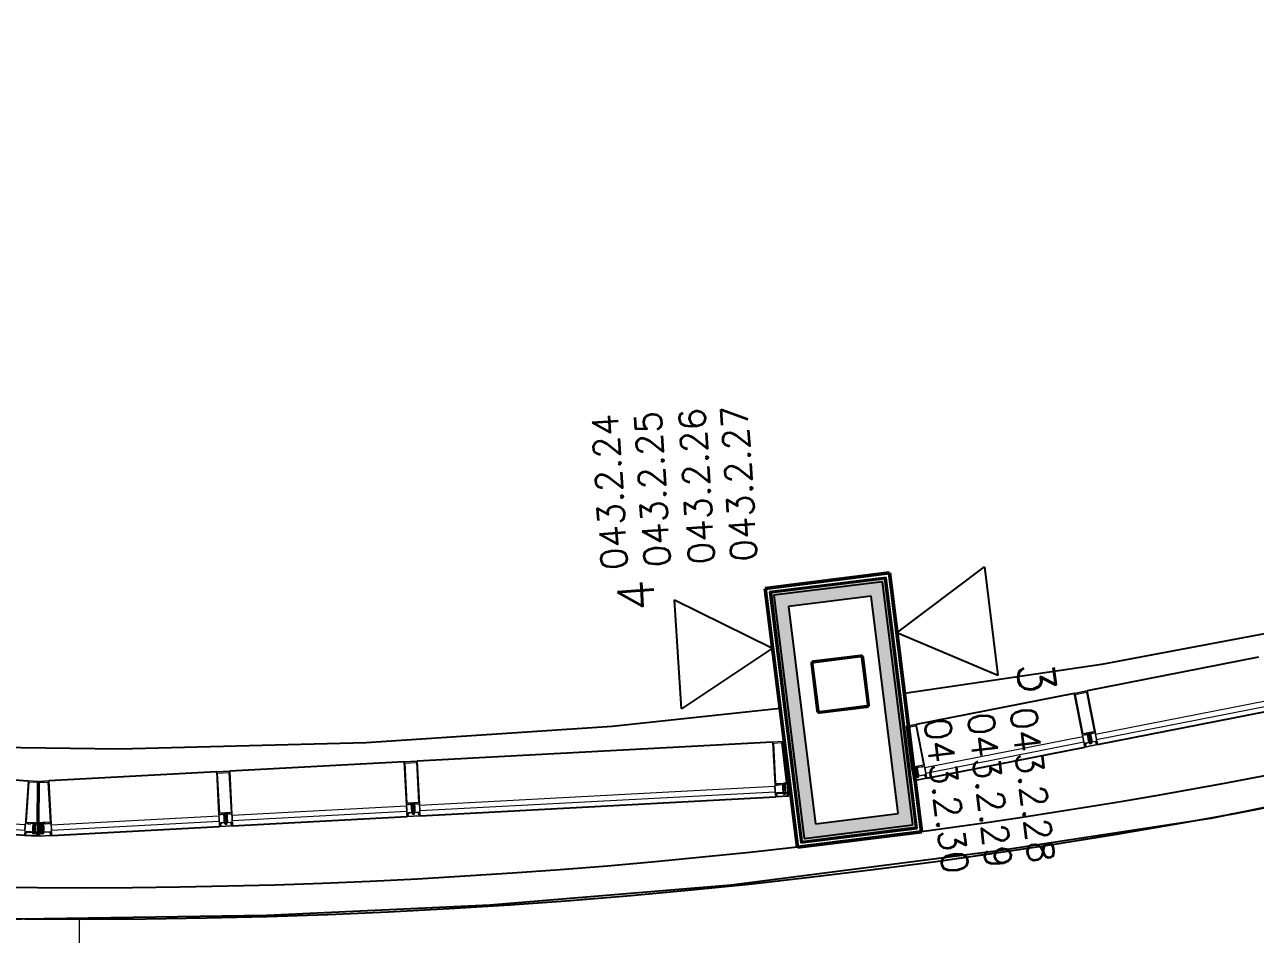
# Model space of a CAD drawing. Header units: inches. Extents: x -460 to 10305, y -938 to 5356.
# Drawn here: x 1165.4 to 1401.4, y -661.1 to -486.6 of the extents above; entities that cross this region are included whole.
import ezdxf
from ezdxf.enums import TextEntityAlignment as Align

# ---------------------------------------------------------------- set-up
doc = ezdxf.new("R2010")
doc.units = ezdxf.units.IN
doc.header["$MEASUREMENT"] = 0
doc.linetypes.add('01-0263-G-DWG-BFP-ARCH$0$Dash 1_16_', pattern=[0.125, 0.0625, -0.0625])
for name, color, linetype, lineweight in [('01-0263-G-DWG-BFP-ARCH$0$SP-COLUMNS', 40, 'Continuous', 13), ('01-0263-G-DWG-BFP-ARCH$0$SP-DETL-GENF', 3, 'Continuous', 9), ('01-0263-G-DWG-BFP-ARCH$0$SP-HIDDEN', 143, 'Continuous', 9), ('01-0263-G-DWG-BFP-ARCH$0$SP-WALL-HALF', 42, 'Continuous', 13)]:
    doc.layers.add(name, color=color, linetype=linetype, lineweight=lineweight)
for name, color, linetype in [('01-0263-G-DWG-BFP-ARCH$0$SP-GROSS', 30, 'Continuous'), ('01-0263-G-DWG-BFP-ARCH$0$SP-WALL', 7, 'Continuous'), ('01-0263-G-DWG-BFP-ARCH$0$SP-WINDOW', 6, 'Continuous'), ('T-Comm-E', 1, 'Continuous')]:
    doc.layers.add(name, color=color, linetype=linetype)
doc.styles.add('3-32', font='SIMPLEX.shx', dxfattribs={"height": 9})

# ---------------------------------------------------------------- blocks, each defined once
blk = doc.blocks.new('01-0263-G-DWG-BFP-ARCH$0$HSS-Hollow Structural Section-Column - HSS10X10X_250-V84-GROUND FLOOR - PROPOSED')
at = {"layer": '01-0263-G-DWG-BFP-ARCH$0$SP-COLUMNS', "lineweight": 9}
h = blk.add_hatch(dxfattribs=at)
h.set_pattern_fill('FP_101', color=256, style=0, pattern_type=2)
h.set_pattern_definition([(37.91, (-443.402, 1400.816), (-8.25784, 10.60385), []), (37.91, (-441.624, 1415.106), (-8.25784, 10.60385), [])])
h.paths.add_polyline_path([(-4.53, -5), (4.53, -5), (4.86, -4.86), (5, -4.53), (5, 4.53), (4.86, 4.86), (4.53, 5), (-4.53, 5), (-4.86, 4.86), (-5, 4.53), (-5, -4.53), (-4.86, -4.86)], flags=0)
h.paths.add_polyline_path([(-4.53, -4.77), (-4.7, -4.7), (-4.77, -4.53), (-4.77, 4.53), (-4.7, 4.7), (-4.53, 4.77), (4.53, 4.77), (4.7, 4.7), (4.77, 4.53), (4.77, -4.53), (4.7, -4.7), (4.53, -4.77), (-4.16, -4.77)], flags=0)
at = {"layer": '01-0263-G-DWG-BFP-ARCH$0$SP-COLUMNS', "lineweight": 30}
for p, q in [((4.53, 5), (-4.53, 5)), ((-4.53, 4.77), (4.53, 4.77)), ((-5, 4.53), (-5, -4.53)), ((-4.77, -4.53), (-4.77, 4.53)), ((4.77, 4.53), (4.77, -4.53)), ((5, -4.53), (5, 4.53)), ((4.53, -4.77), (-4.53, -4.77)), ((-4.53, -5), (4.53, -5))]:
    blk.add_line(p, q, dxfattribs=at)
for centre, radius, start, end in [((-4.53, 4.53), 0.466, 90, 180), ((-4.53, 4.53), 0.233, 90, 180), ((4.53, 4.53), 0.466, 360, 90), ((4.53, 4.53), 0.233, 0, 90), ((-4.53, -4.53), 0.466, 180, 270), ((-4.53, -4.53), 0.233, 180, 270), ((4.53, -4.53), 0.233, 270, 360), ((4.53, -4.53), 0.466, 270, 360)]:
    blk.add_arc(centre, radius, start, end, dxfattribs=at)
blk = doc.blocks.new('01-0263-G-DWG-BFP-ARCH$0$System Panel - FLOAT GLASS - TEMPERED - CLEAR-2833662-GROUND FLOOR - PROPOSED')
at = {"layer": '01-0263-G-DWG-BFP-ARCH$0$SP-WINDOW', "lineweight": 13}
for p, q in [((15.45, 0.5), (-15.45, 0.5)), ((-15.45, 0.5), (-15.45, -0.5)), ((15.45, -0.5), (15.45, 0.5)), ((-15.45, -0.5), (15.45, -0.5))]:
    blk.add_line(p, q, dxfattribs=at)
blk = doc.blocks.new('01-0263-G-DWG-BFP-ARCH$0$System Panel - FLOAT GLASS - TEMPERED - CLEAR-2832226-GROUND FLOOR - PROPOSED')
at = {"layer": '01-0263-G-DWG-BFP-ARCH$0$SP-WINDOW', "lineweight": 13}
for p, q in [((16.75, 0.5), (-16.75, 0.5)), ((-16.75, 0.5), (-16.75, -0.5)), ((16.75, -0.5), (16.75, 0.5)), ((-16.75, -0.5), (16.75, -0.5))]:
    blk.add_line(p, q, dxfattribs=at)
blk = doc.blocks.new('01-0263-G-DWG-BFP-ARCH$0$Rectangular Mullion - 10_5 X 2_5 Mullion-2235006-GROUND FLOOR - PROPOSED')
at = {"layer": '01-0263-G-DWG-BFP-ARCH$0$SP-DETL-GENF', "lineweight": 20}
for p, q in [((-1.25, 1.5), (-1.25, 1.06)), ((1.25, 1.5), (-1.25, 1.5)), ((-1.25, 0.96), (-1.25, 0.77)), ((-1.23, 0.75), (-1.15, 0.75)), ((-1.18, 0.99), (-1.22, 0.99)), ((-1.2, 1.08), (-1.2, 1.44)), ((-1.2, 1.44), (1.2, 1.44)), ((-1.06, 1.27), (-1.16, 1.08)), ((-1.11, 0.9), (-1.03, 0.9)), ((-1.05, 1.12), (-0.99, 1.23)), ((-1.05, 0.99), (-1.05, 1.12)), ((-0.94, 0.99), (-1.05, 0.99)), ((-0.99, 0.75), (0.99, 0.75)), ((-0.88, 0.85), (-0.88, 0.93)), ((-0.32, 0.85), (-0.88, 0.85)), ((-0.3, 0.88), (-0.32, 0.85)), ((-0.1, 0.5), (-0.31, 0.5)), ((-0.31, 0.5), (-0.31, 0.01)), ((-0.31, 0.01), (-0.25, 0.01)), ((0.3, 0.88), (-0.3, 0.88)), ((-0.25, 0.01), (-0.25, -0.07)), ((-0.19, 0.5), (-0.19, 0.17)), ((-0.19, 0.17), (-0.1, 0.06)), ((-0.04, -0.15), (-0.1, 0.07)), ((0.1, 0.07), (0.04, -0.15)), ((0.1, 0.5), (0.31, 0.5)), ((0.19, 0.17), (0.1, 0.06)), ((0.19, 0.5), (0.19, 0.17)), ((0.25, -0.07), (0.25, 0.01)), ((0.25, 0.01), (0.31, 0.01)), ((0.33, 0.85), (0.3, 0.88)), ((0.31, 0.01), (0.31, 0.5)), ((0.88, 0.85), (0.33, 0.85)), ((0.88, 0.93), (0.88, 0.85)), ((1.05, 0.99), (0.94, 0.99)), ((0.99, 1.23), (1.05, 1.12)), ((1.03, 0.9), (1.11, 0.9)), ((1.05, 1.12), (1.05, 0.99)), ((1.16, 1.08), (1.06, 1.27)), ((1.15, 0.75), (1.23, 0.75)), ((1.22, 0.99), (1.18, 0.99)), ((1.2, 1.44), (1.2, 1.08)), ((1.25, 1.06), (1.25, 1.5)), ((1.25, 0.77), (1.25, 0.96)), ((-0.83, -0.75), (-1.25, -0.75)), ((-1.25, -0.75), (-1.25, -9)), ((-1.09, -1.09), (-1.09, -8.72)), ((-0.16, -1.06), (-1.06, -1.06)), ((-0.71, -0.9), (-0.79, -0.9)), ((-0.54, -0.75), (-0.67, -0.75)), ((-0.51, -0.87), (-0.51, -0.78)), ((-0.23, -0.9), (-0.48, -0.9)), ((-0.41, -0.83), (-0.41, -0.9)), ((-0.31, -0.8), (-0.38, -0.8)), ((-0.31, -0.07), (-0.31, -0.8)), ((-0.25, -0.07), (-0.31, -0.07)), ((-0.21, -0.84), (-0.21, -0.18)), ((-0.21, -0.18), (-0.14, -0.18)), ((-0.2, -0.78), (-0.2, -0.87)), ((-0.03, -0.75), (-0.17, -0.75)), ((0.07, -0.94), (-0.07, -0.94)), ((0, -0.78), (-0.03, -0.75)), ((0.03, -0.75), (0, -0.78)), ((0.17, -0.75), (0.03, -0.75)), ((0.14, -0.18), (0.21, -0.18)), ((1.06, -1.06), (0.16, -1.06)), ((0.2, -0.87), (0.2, -0.78)), ((0.21, -0.18), (0.21, -0.84)), ((0.49, -0.9), (0.23, -0.9)), ((0.31, -0.07), (0.25, -0.07)), ((0.31, -0.8), (0.31, -0.07)), ((0.38, -0.8), (0.31, -0.8)), ((0.41, -0.9), (0.41, -0.83)), ((0.52, -0.78), (0.52, -0.87)), ((0.67, -0.75), (0.55, -0.75)), ((0.79, -0.9), (0.71, -0.9)), ((1.25, -0.75), (0.83, -0.75)), ((1.09, -8.72), (1.09, -1.09)), ((1.25, -9), (1.25, -0.75)), ((-1.25, -9), (1.25, -9)), ((-1.06, -8.75), (1.06, -8.75))]:
    blk.add_line(p, q, dxfattribs=at)
at = {"layer": '01-0263-G-DWG-BFP-ARCH$0$SP-DETL-GENF'}
for p, q in [((-0.31, 0.75), (-0.31, 0.5)), ((-0.25, 0.91), (0.25, 0.91)), ((-0.25, 0.88), (-0.25, 0.91)), ((-0.2, 1.05), (-0.2, 0.91)), ((0.19, 1.06), (-0.19, 1.06)), ((-0.15, 1.09), (0.15, 1.09)), ((-0.13, 0.21), (-0.13, 0.88)), ((0, -0.13), (-0.13, 0.21)), ((-0.1, 1.06), (-0.1, 0.91)), ((-0.1, -0.98), (-0.1, 0.5)), ((0.13, 0.21), (0, -0.13)), ((0.1, 1.06), (0.1, 0.91)), ((0.1, 0.5), (0.1, -0.98)), ((0.13, 0.88), (0.13, 0.21)), ((0.2, 1.05), (0.2, 0.91)), ((0.25, 0.91), (0.25, 0.88)), ((0.31, 0.5), (0.31, 0.75)), ((0, -1.08), (-0.1, -0.98)), ((0.1, -0.98), (0, -1.08))]:
    blk.add_line(p, q, dxfattribs=at)
at = {"layer": '01-0263-G-DWG-BFP-ARCH$0$SP-DETL-GENF', "lineweight": 20}
for centre, radius, start, end in [((-1.19, 1.06), 0.06, 180, 270), ((-1.22, 0.96), 0.03, 90, 180), ((-1.23, 0.77), 0.02, 180, 270), ((-1.18, 1.04), 0.05, 270, 71.3371), ((-1.17, 1.04), 0.04, 270, 90), ((-1.11, 0.85), 0.05, 90, 180), ((-1.07, 0.84), 0.09, 180, 225.1897), ((-1.15, 0.76), 0.015, 270, 45.1897), ((-1.02, 1.25), 0.04, 330, 150), ((-1.03, 0.85), 0.05, 360, 90), ((-0.99, 0.76), 0.015, 134.8103, 270), ((-1.07, 0.84), 0.09, 314.8103, 0), ((-0.94, 0.93), 0.06, 360, 90), ((0.94, 0.93), 0.06, 90, 180), ((1.02, 1.25), 0.04, 30, 210), ((1.03, 0.85), 0.05, 90, 180), ((1.07, 0.84), 0.09, 180, 225.1897), ((0.99, 0.76), 0.015, 270, 45.1897), ((1.11, 0.85), 0.05, 360, 90), ((1.18, 1.04), 0.05, 108.6629, 270), ((1.17, 1.04), 0.04, 90, 270), ((1.15, 0.76), 0.015, 134.8103, 270), ((1.07, 0.84), 0.09, 314.8103, 0), ((1.19, 1.06), 0.06, 270, 360), ((1.22, 0.96), 0.03, 360, 90), ((1.23, 0.77), 0.02, 270, 0), ((-1.06, -1.09), 0.03, 90, 180), ((-0.75, -0.84), 0.09, 134.8103, 183.8365), ((-0.79, -0.85), 0.05, 174.852, 270), ((-0.83, -0.77), 0.015, 314.8103, 90), ((-0.71, -0.85), 0.05, 270, 5.148), ((-0.67, -0.77), 0.015, 90, 225.1897), ((-0.75, -0.84), 0.09, 356.1635, 45.1897), ((-0.54, -0.78), 0.03, 360, 90), ((-0.48, -0.87), 0.03, 180, 270), ((-0.38, -0.83), 0.03, 90, 180), ((-0.27, -0.84), 0.06, 270, 360), ((-0.23, -0.87), 0.03, 270, 360), ((-0.17, -0.78), 0.03, 90, 180), ((-0.16, -1), 0.06, 270, 360), ((0, -0.14), 0.143, 197.5064, 342.4936), ((-0.07, -0.97), 0.03, 90, 165.1649), ((0, -0.14), 0.043, 195, 345), ((0.07, -0.97), 0.03, 360, 90), ((0.16, -1), 0.06, 180, 270), ((0.17, -0.78), 0.03, 360, 90), ((0.23, -0.87), 0.03, 180, 270), ((0.27, -0.84), 0.06, 180, 270), ((0.38, -0.83), 0.03, 360, 90), ((0.49, -0.87), 0.03, 270, 360), ((0.55, -0.78), 0.03, 90, 180), ((0.75, -0.84), 0.09, 134.8103, 183.8365), ((0.71, -0.85), 0.05, 174.852, 270), ((0.67, -0.77), 0.015, 314.8103, 90), ((0.79, -0.85), 0.05, 270, 5.148), ((0.83, -0.77), 0.015, 90, 225.1897), ((0.75, -0.84), 0.09, 356.1635, 45.1897), ((1.06, -1.09), 0.03, 360, 90), ((-1.06, -8.72), 0.03, 180, 270), ((1.06, -8.72), 0.03, 270, 360)]:
    blk.add_arc(centre, radius, start, end, dxfattribs=at)
at = {"layer": '01-0263-G-DWG-BFP-ARCH$0$SP-DETL-GENF'}
for centre, radius, start, end in [((-0.15, 1.04), 0.0543, 20.9234, 159.0732), ((0, 0.92), 0.165, 52.0136, 127.9813), ((0.15, 1.04), 0.0543, 20.9416, 159.0868)]:
    blk.add_arc(centre, radius, start, end, dxfattribs=at)
blk = doc.blocks.new('01-0263-G-DWG-BFP-ARCH$0$Rectangular Mullion - 10_5 X 2_5 7_5 angle Mullion-V95-GROUND FLOOR - PROPOSED')
at = {"layer": '01-0263-G-DWG-BFP-ARCH$0$SP-DETL-GENF', "lineweight": 20}
for p, q in [((-1.25, 1.5), (-1.25, 1.06)), ((1.25, 1.5), (-1.25, 1.5)), ((-1.25, 0.96), (-1.25, 0.77)), ((-1.23, 0.75), (-1.15, 0.75)), ((-1.18, 0.99), (-1.22, 0.99)), ((-1.2, 1.08), (-1.2, 1.44)), ((-1.2, 1.44), (1.2, 1.44)), ((-1.06, 1.27), (-1.16, 1.08)), ((-1.11, 0.9), (-1.03, 0.9)), ((-1.05, 1.12), (-0.99, 1.23)), ((-1.05, 0.99), (-1.05, 1.12)), ((-0.94, 0.99), (-1.05, 0.99)), ((-0.99, 0.75), (0.99, 0.75)), ((-0.88, 0.85), (-0.88, 0.93)), ((-0.82, 0.85), (-0.88, 0.85)), ((-0.8, 0.88), (-0.82, 0.85)), ((-0.6, 0.5), (-0.81, 0.5)), ((-0.81, 0.5), (-0.81, 0.01)), ((-0.81, 0.01), (-0.75, 0.01)), ((-0.2, 0.88), (-0.8, 0.88)), ((-0.75, 0.01), (-0.75, -0.07)), ((-0.69, 0.5), (-0.69, 0.17)), ((-0.69, 0.17), (-0.6, 0.06)), ((-0.54, -0.15), (-0.6, 0.07)), ((-0.4, 0.07), (-0.46, -0.15)), ((-0.4, 0.5), (-0.19, 0.5)), ((-0.31, 0.17), (-0.4, 0.06)), ((-0.31, 0.5), (-0.31, 0.17)), ((-0.25, -0.07), (-0.25, 0.01)), ((-0.25, 0.01), (-0.19, 0.01)), ((-0.17, 0.85), (-0.2, 0.88)), ((-0.19, 0.01), (-0.19, 0.5)), ((0.88, 0.85), (-0.17, 0.85)), ((0.88, 0.93), (0.88, 0.85)), ((1.05, 0.99), (0.94, 0.99)), ((0.99, 1.23), (1.05, 1.12)), ((1.03, 0.9), (1.11, 0.9)), ((1.05, 1.12), (1.05, 0.99)), ((1.16, 1.08), (1.06, 1.27)), ((1.15, 0.75), (1.23, 0.75)), ((1.22, 0.99), (1.18, 0.99)), ((1.2, 1.44), (1.2, 1.08)), ((1.25, 1.06), (1.25, 1.5)), ((1.25, 0.77), (1.25, 0.96)), ((-1.14, -0.75), (-1.2, -0.75)), ((-1.2, -0.75), (-0.68, -9)), ((-1.04, -0.75), (-1.2, -0.75)), ((-0.66, -1.06), (-1.03, -1.06)), ((-1.03, -1.06), (-0.54, -8.75)), ((-1.01, -0.87), (-1.01, -0.78)), ((-0.73, -0.9), (-0.98, -0.9)), ((-0.91, -0.83), (-0.91, -0.9)), ((-0.81, -0.8), (-0.88, -0.8)), ((-0.81, -0.07), (-0.81, -0.8)), ((-0.75, -0.07), (-0.81, -0.07)), ((-0.71, -0.84), (-0.71, -0.18)), ((-0.71, -0.18), (-0.64, -0.18)), ((-0.7, -0.78), (-0.7, -0.87)), ((-0.53, -0.75), (-0.67, -0.75)), ((-0.43, -0.94), (-0.57, -0.94)), ((-0.5, -0.78), (-0.53, -0.75)), ((-0.47, -0.75), (-0.5, -0.78)), ((-0.33, -0.75), (-0.47, -0.75)), ((-0.36, -0.18), (-0.29, -0.18)), ((1.06, -1.06), (-0.34, -1.06)), ((-0.3, -0.87), (-0.3, -0.78)), ((-0.29, -0.18), (-0.29, -0.84)), ((0.17, -0.9), (-0.27, -0.9)), ((-0.19, -0.07), (-0.25, -0.07)), ((-0.19, -0.8), (-0.19, -0.07)), ((-0.12, -0.8), (-0.19, -0.8)), ((-0.09, -0.9), (-0.09, -0.83)), ((0.2, -0.78), (0.2, -0.87)), ((0.67, -0.75), (0.23, -0.75)), ((0.79, -0.9), (0.71, -0.9)), ((1.25, -0.75), (0.83, -0.75)), ((1.09, -8.72), (1.09, -1.09)), ((1.25, -9), (1.25, -0.75)), ((-0.68, -9), (1.25, -9)), ((-0.54, -8.75), (1.06, -8.75))]:
    blk.add_line(p, q, dxfattribs=at)
at = {"layer": '01-0263-G-DWG-BFP-ARCH$0$SP-DETL-GENF'}
for p, q in [((-1.2, 0.75), (-1.2, -0.75)), ((-1.15, 0.75), (-1.1, 0.75)), ((-1.1, -0.75), (-1.1, 0.75)), ((-0.81, 0.75), (-0.81, 0.5)), ((-0.75, 0.91), (-0.25, 0.91)), ((-0.75, 0.88), (-0.75, 0.91)), ((-0.7, 1.05), (-0.7, 0.91)), ((-0.31, 1.06), (-0.69, 1.06)), ((-0.65, 1.09), (-0.35, 1.09)), ((-0.63, 0.21), (-0.63, 0.88)), ((-0.5, -0.13), (-0.63, 0.21)), ((-0.6, 1.06), (-0.6, 0.91)), ((-0.6, -0.98), (-0.6, 0.5)), ((-0.37, 0.21), (-0.5, -0.13)), ((-0.4, 1.06), (-0.4, 0.91)), ((-0.4, 0.5), (-0.4, -0.98)), ((-0.37, 0.88), (-0.37, 0.21)), ((-0.3, 1.05), (-0.3, 0.91)), ((-0.25, 0.91), (-0.25, 0.88)), ((-0.19, 0.5), (-0.19, 0.75)), ((-1.2, -0.75), (-1.1, -0.75)), ((-0.5, -1.08), (-0.6, -0.98)), ((-0.4, -0.98), (-0.5, -1.08))]:
    blk.add_line(p, q, dxfattribs=at)
at = {"layer": '01-0263-G-DWG-BFP-ARCH$0$SP-DETL-GENF', "lineweight": 20}
for centre, radius, start, end in [((-1.19, 1.06), 0.06, 180, 270), ((-1.22, 0.96), 0.03, 90, 180), ((-1.23, 0.77), 0.02, 180, 270), ((-1.18, 1.04), 0.05, 270, 71.3371), ((-1.17, 1.04), 0.04, 270, 90), ((-1.11, 0.85), 0.05, 90, 180), ((-1.07, 0.84), 0.09, 180, 225.1897), ((-1.15, 0.76), 0.015, 270, 45.1897), ((-1.02, 1.25), 0.04, 330, 150), ((-1.03, 0.85), 0.05, 360, 90), ((-0.99, 0.76), 0.015, 134.8103, 270), ((-1.07, 0.84), 0.09, 314.8103, 0), ((-0.94, 0.93), 0.06, 360, 90), ((0.94, 0.93), 0.06, 90, 180), ((1.02, 1.25), 0.04, 30, 210), ((1.03, 0.85), 0.05, 90, 180), ((1.07, 0.84), 0.09, 180, 225.1897), ((0.99, 0.76), 0.015, 270, 45.1897), ((1.11, 0.85), 0.05, 360, 90), ((1.18, 1.04), 0.05, 108.6629, 270), ((1.17, 1.04), 0.04, 90, 270), ((1.15, 0.76), 0.015, 134.8103, 270), ((1.07, 0.84), 0.09, 314.8103, 0), ((1.19, 1.06), 0.06, 270, 360), ((1.22, 0.96), 0.03, 360, 90), ((1.23, 0.77), 0.02, 270, 0), ((-1.04, -0.78), 0.03, 360, 90), ((-0.98, -0.87), 0.03, 180, 270), ((-0.88, -0.83), 0.03, 90, 180), ((-0.77, -0.84), 0.06, 270, 360), ((-0.73, -0.87), 0.03, 270, 360), ((-0.67, -0.78), 0.03, 90, 180), ((-0.66, -1), 0.06, 270, 360), ((-0.5, -0.14), 0.143, 197.5064, 342.4936), ((-0.57, -0.97), 0.03, 90, 165.1649), ((-0.5, -0.14), 0.043, 195, 345), ((-0.43, -0.97), 0.03, 360, 90), ((-0.34, -1), 0.06, 180, 270), ((-0.33, -0.78), 0.03, 360, 90), ((-0.27, -0.87), 0.03, 180, 270), ((-0.23, -0.84), 0.06, 180, 270), ((-0.12, -0.83), 0.03, 360, 90), ((0.17, -0.87), 0.03, 270, 360), ((0.23, -0.78), 0.03, 90, 180), ((0.75, -0.84), 0.09, 134.8103, 183.8365), ((0.71, -0.85), 0.05, 174.852, 270), ((0.67, -0.77), 0.015, 314.8103, 90), ((0.79, -0.85), 0.05, 270, 5.148), ((0.83, -0.77), 0.015, 90, 225.1897), ((0.75, -0.84), 0.09, 356.1635, 45.1897), ((1.06, -1.09), 0.03, 360, 90), ((1.06, -8.72), 0.03, 270, 360)]:
    blk.add_arc(centre, radius, start, end, dxfattribs=at)
at = {"layer": '01-0263-G-DWG-BFP-ARCH$0$SP-DETL-GENF'}
for centre, radius, start, end in [((-0.65, 1.04), 0.0543, 20.9234, 159.0732), ((-0.5, 0.92), 0.165, 52.0136, 127.9813), ((-0.35, 1.04), 0.0543, 20.9416, 159.0868)]:
    blk.add_arc(centre, radius, start, end, dxfattribs=at)
blk = doc.blocks.new('01-0263-G-DWG-BFP-ARCH$0$System Panel - FLOAT GLASS - TEMPERED - CLEAR-2833794-GROUND FLOOR - PROPOSED')
at = {"layer": '01-0263-G-DWG-BFP-ARCH$0$SP-WINDOW', "lineweight": 13}
for p, q in [((16.29, 0.5), (-16.29, 0.5)), ((-16.29, 0.5), (-16.29, -0.5)), ((16.29, -0.5), (16.29, 0.5)), ((-16.29, -0.5), (16.29, -0.5))]:
    blk.add_line(p, q, dxfattribs=at)
blk = doc.blocks.new('01-0263-G-DWG-BFP-ARCH$0$System Panel - INSULATED - GREEN TINT-4512910-GROUND FLOOR - PROPOSED')
at = {"layer": '01-0263-G-DWG-BFP-ARCH$0$SP-WINDOW', "lineweight": 13}
for p, q in [((16.125, 0.5), (-16.125, 0.5)), ((-16.125, 0.5), (-16.125, -0.5)), ((16.125, -0.5), (16.125, 0.5)), ((-16.125, -0.5), (16.125, -0.5))]:
    blk.add_line(p, q, dxfattribs=at)
blk = doc.blocks.new('01-0263-G-DWG-BFP-ARCH$0$System Panel - INSULATED - GREEN TINT-4512911-GROUND FLOOR - PROPOSED')
at = {"layer": '01-0263-G-DWG-BFP-ARCH$0$SP-WINDOW', "lineweight": 13}
for p, q in [((16.75, 0.5), (-16.75, 0.5)), ((-16.75, 0.5), (-16.75, -0.5)), ((16.75, -0.5), (16.75, 0.5)), ((-16.75, -0.5), (16.75, -0.5))]:
    blk.add_line(p, q, dxfattribs=at)
blk = doc.blocks.new('01-0263-G-DWG-BFP-ARCH$0$Rectangular Mullion - 10_5 X 2_5 7_5 angle Mullion OPP-V96-GROUND FLOOR - PROPOSED')
at = {"layer": '01-0263-G-DWG-BFP-ARCH$0$SP-DETL-GENF', "lineweight": 20}
for p, q in [((-1.25, 1.5), (1.25, 1.5)), ((-1.25, 1.06), (-1.25, 1.5)), ((-1.25, 0.77), (-1.25, 0.96)), ((-1.15, 0.75), (-1.23, 0.75)), ((-1.22, 0.99), (-1.18, 0.99)), ((1.2, 1.44), (-1.2, 1.44)), ((-1.2, 1.44), (-1.2, 1.08)), ((-1.16, 1.08), (-1.06, 1.27)), ((-1.03, 0.9), (-1.11, 0.9)), ((-0.99, 1.23), (-1.05, 1.12)), ((-1.05, 1.12), (-1.05, 0.99)), ((-1.05, 0.99), (-0.94, 0.99)), ((0.99, 0.75), (-0.99, 0.75)), ((-0.88, 0.93), (-0.88, 0.85)), ((-0.88, 0.85), (0.17, 0.85)), ((0.17, 0.85), (0.2, 0.88)), ((0.19, 0.01), (0.19, 0.5)), ((0.4, 0.5), (0.19, 0.5)), ((0.25, 0.01), (0.19, 0.01)), ((0.2, 0.88), (0.8, 0.88)), ((0.25, -0.07), (0.25, 0.01)), ((0.31, 0.5), (0.31, 0.17)), ((0.31, 0.17), (0.4, 0.06)), ((0.4, 0.07), (0.46, -0.15)), ((0.54, -0.15), (0.6, 0.07)), ((0.6, 0.5), (0.81, 0.5)), ((0.69, 0.17), (0.6, 0.06)), ((0.69, 0.5), (0.69, 0.17)), ((0.75, 0.01), (0.75, -0.07)), ((0.81, 0.01), (0.75, 0.01)), ((0.8, 0.88), (0.82, 0.85)), ((0.81, 0.5), (0.81, 0.01)), ((0.82, 0.85), (0.88, 0.85)), ((0.88, 0.85), (0.88, 0.93)), ((0.94, 0.99), (1.05, 0.99)), ((1.05, 1.12), (0.99, 1.23)), ((1.11, 0.9), (1.03, 0.9)), ((1.05, 0.99), (1.05, 1.12)), ((1.06, 1.27), (1.16, 1.08)), ((1.23, 0.75), (1.15, 0.75)), ((1.18, 0.99), (1.22, 0.99)), ((1.2, 1.08), (1.2, 1.44)), ((1.25, 1.5), (1.25, 1.06)), ((1.25, 0.96), (1.25, 0.77)), ((-1.25, -9), (-1.25, -0.75)), ((-1.25, -0.75), (-0.83, -0.75)), ((-1.09, -8.72), (-1.09, -1.09)), ((-1.06, -1.06), (0.34, -1.06)), ((-0.79, -0.9), (-0.71, -0.9)), ((-0.67, -0.75), (-0.23, -0.75)), ((-0.2, -0.78), (-0.2, -0.87)), ((-0.17, -0.9), (0.27, -0.9)), ((0.09, -0.9), (0.09, -0.83)), ((0.12, -0.8), (0.19, -0.8)), ((0.19, -0.8), (0.19, -0.07)), ((0.19, -0.07), (0.25, -0.07)), ((0.29, -0.18), (0.29, -0.84)), ((0.36, -0.18), (0.29, -0.18)), ((0.3, -0.87), (0.3, -0.78)), ((0.33, -0.75), (0.47, -0.75)), ((0.43, -0.94), (0.57, -0.94)), ((0.47, -0.75), (0.5, -0.78)), ((0.5, -0.78), (0.53, -0.75)), ((0.53, -0.75), (0.67, -0.75)), ((1.03, -1.06), (0.54, -8.75)), ((0.71, -0.18), (0.64, -0.18)), ((0.66, -1.06), (1.03, -1.06)), ((1.2, -0.75), (0.68, -9)), ((0.7, -0.78), (0.7, -0.87)), ((0.71, -0.84), (0.71, -0.18)), ((0.73, -0.9), (0.98, -0.9)), ((0.75, -0.07), (0.81, -0.07)), ((0.81, -0.07), (0.81, -0.8)), ((0.81, -0.8), (0.88, -0.8)), ((0.91, -0.83), (0.91, -0.9)), ((1.01, -0.87), (1.01, -0.78)), ((1.04, -0.75), (1.2, -0.75)), ((1.14, -0.75), (1.2, -0.75)), ((0.68, -9), (-1.25, -9)), ((0.54, -8.75), (-1.06, -8.75))]:
    blk.add_line(p, q, dxfattribs=at)
at = {"layer": '01-0263-G-DWG-BFP-ARCH$0$SP-DETL-GENF'}
for p, q in [((0.19, 0.5), (0.19, 0.75)), ((0.75, 0.91), (0.25, 0.91)), ((0.25, 0.91), (0.25, 0.88)), ((0.3, 1.05), (0.3, 0.91)), ((0.31, 1.06), (0.69, 1.06)), ((0.65, 1.09), (0.35, 1.09)), ((0.37, 0.88), (0.37, 0.21)), ((0.37, 0.21), (0.5, -0.13)), ((0.4, 1.06), (0.4, 0.91)), ((0.4, 0.5), (0.4, -0.98)), ((0.5, -0.13), (0.63, 0.21)), ((0.6, 1.06), (0.6, 0.91)), ((0.6, -0.98), (0.6, 0.5)), ((0.63, 0.21), (0.63, 0.88)), ((0.7, 1.05), (0.7, 0.91)), ((0.75, 0.88), (0.75, 0.91)), ((0.81, 0.75), (0.81, 0.5)), ((1.15, 0.75), (1.1, 0.75)), ((1.1, -0.75), (1.1, 0.75)), ((1.2, 0.75), (1.2, -0.75)), ((0.4, -0.98), (0.5, -1.08)), ((0.5, -1.08), (0.6, -0.98)), ((1.2, -0.75), (1.1, -0.75))]:
    blk.add_line(p, q, dxfattribs=at)
at = {"layer": '01-0263-G-DWG-BFP-ARCH$0$SP-DETL-GENF', "lineweight": 20}
for centre, radius, start, end in [((-1.19, 1.06), 0.06, 180, 270), ((-1.22, 0.96), 0.03, 90, 180), ((-1.23, 0.77), 0.02, 180, 270), ((-1.18, 1.04), 0.05, 270, 71.3371), ((-1.17, 1.04), 0.04, 270, 90), ((-1.11, 0.85), 0.05, 90, 180), ((-1.07, 0.84), 0.09, 180, 225.1897), ((-1.15, 0.76), 0.015, 270, 45.1897), ((-1.02, 1.25), 0.04, 330, 150), ((-1.03, 0.85), 0.05, 0, 90), ((-0.99, 0.76), 0.015, 134.8103, 270), ((-1.07, 0.84), 0.09, 314.8103, 0), ((-0.94, 0.93), 0.06, 360, 90), ((0.94, 0.93), 0.06, 90, 180), ((1.02, 1.25), 0.04, 30, 210), ((1.03, 0.85), 0.05, 90, 180), ((1.07, 0.84), 0.09, 180, 225.1897), ((0.99, 0.76), 0.015, 270, 45.1897), ((1.11, 0.85), 0.05, 360, 90), ((1.18, 1.04), 0.05, 108.6629, 270), ((1.17, 1.04), 0.04, 90, 270), ((1.15, 0.76), 0.015, 134.8103, 270), ((1.07, 0.84), 0.09, 314.8103, 0), ((1.19, 1.06), 0.06, 270, 0), ((1.22, 0.96), 0.03, 0, 90), ((1.23, 0.77), 0.02, 270, 0), ((-1.06, -1.09), 0.03, 90, 180), ((-0.75, -0.84), 0.09, 134.8103, 183.8365), ((-0.79, -0.85), 0.05, 174.852, 270), ((-0.83, -0.77), 0.015, 314.8103, 90), ((-0.71, -0.85), 0.05, 270, 5.148), ((-0.67, -0.77), 0.015, 90, 225.1897), ((-0.75, -0.84), 0.09, 356.1635, 45.1897), ((-0.23, -0.78), 0.03, 0, 90), ((-0.17, -0.87), 0.03, 180, 270), ((0.12, -0.83), 0.03, 90, 180), ((0.23, -0.84), 0.06, 270, 0), ((0.27, -0.87), 0.03, 270, 0), ((0.33, -0.78), 0.03, 90, 180), ((0.34, -1), 0.06, 270, 360), ((0.5, -0.14), 0.143, 197.5064, 342.4936), ((0.43, -0.97), 0.03, 90, 180), ((0.5, -0.14), 0.043, 195, 345), ((0.57, -0.97), 0.03, 14.8351, 90), ((0.66, -1), 0.06, 180, 270), ((0.67, -0.78), 0.03, 0, 90), ((0.73, -0.87), 0.03, 180, 270), ((0.77, -0.84), 0.06, 180, 270), ((0.88, -0.83), 0.03, 0, 90), ((0.98, -0.87), 0.03, 270, 0), ((1.04, -0.78), 0.03, 90, 180), ((-1.06, -8.72), 0.03, 180, 270)]:
    blk.add_arc(centre, radius, start, end, dxfattribs=at)
at = {"layer": '01-0263-G-DWG-BFP-ARCH$0$SP-DETL-GENF'}
for centre, radius, start, end in [((0.35, 1.04), 0.0543, 20.9132, 159.0584), ((0.5, 0.92), 0.165, 52.0187, 127.9864), ((0.65, 1.04), 0.0543, 20.9268, 159.0766)]:
    blk.add_arc(centre, radius, start, end, dxfattribs=at)
blk = doc.blocks.new('01-0263-G-DWG-BFP-ARCH$0$System Panel - INSULATED - GREEN TINT-4512912-GROUND FLOOR - PROPOSED')
at = {"layer": '01-0263-G-DWG-BFP-ARCH$0$SP-WINDOW', "lineweight": 13}
for p, q in [((34.125, 0.5), (-34.125, 0.5)), ((-34.125, 0.5), (-34.125, -0.5)), ((34.125, -0.5), (34.125, 0.5)), ((-34.125, -0.5), (34.125, -0.5))]:
    blk.add_line(p, q, dxfattribs=at)
blk = doc.blocks.new('01-0263-G-DWG-BFP-ARCH$0$Rectangular Mullion - 10_5 X 2_5 7_5 angle Mullion-2237419-GROUND FLOOR - PROPOSED')
at = {"layer": '01-0263-G-DWG-BFP-ARCH$0$SP-DETL-GENF', "lineweight": 20}
for p, q in [((-1.25, 1.5), (-1.25, 1.06)), ((1.25, 1.5), (-1.25, 1.5)), ((-1.25, 0.96), (-1.25, 0.77)), ((-1.23, 0.75), (-1.15, 0.75)), ((-1.18, 0.99), (-1.22, 0.99)), ((-1.2, 1.08), (-1.2, 1.44)), ((-1.2, 1.44), (1.2, 1.44)), ((-1.06, 1.27), (-1.16, 1.08)), ((-1.11, 0.9), (-1.03, 0.9)), ((-1.05, 1.12), (-0.99, 1.23)), ((-1.05, 0.99), (-1.05, 1.12)), ((-0.94, 0.99), (-1.05, 0.99)), ((-0.99, 0.75), (0.99, 0.75)), ((-0.88, 0.85), (-0.88, 0.93)), ((-0.82, 0.85), (-0.88, 0.85)), ((-0.8, 0.88), (-0.82, 0.85)), ((-0.6, 0.5), (-0.81, 0.5)), ((-0.81, 0.5), (-0.81, 0.01)), ((-0.81, 0.01), (-0.75, 0.01)), ((-0.2, 0.88), (-0.8, 0.88)), ((-0.75, 0.01), (-0.75, -0.07)), ((-0.69, 0.5), (-0.69, 0.17)), ((-0.69, 0.17), (-0.6, 0.06)), ((-0.54, -0.15), (-0.6, 0.07)), ((-0.4, 0.07), (-0.46, -0.15)), ((-0.4, 0.5), (-0.19, 0.5)), ((-0.31, 0.17), (-0.4, 0.06)), ((-0.31, 0.5), (-0.31, 0.17)), ((-0.25, -0.07), (-0.25, 0.01)), ((-0.25, 0.01), (-0.19, 0.01)), ((-0.17, 0.85), (-0.2, 0.88)), ((-0.19, 0.01), (-0.19, 0.5)), ((0.88, 0.85), (-0.17, 0.85)), ((0.88, 0.93), (0.88, 0.85)), ((1.05, 0.99), (0.94, 0.99)), ((0.99, 1.23), (1.05, 1.12)), ((1.03, 0.9), (1.11, 0.9)), ((1.05, 1.12), (1.05, 0.99)), ((1.16, 1.08), (1.06, 1.27)), ((1.15, 0.75), (1.23, 0.75)), ((1.22, 0.99), (1.18, 0.99)), ((1.2, 1.44), (1.2, 1.08)), ((1.25, 1.06), (1.25, 1.5)), ((1.25, 0.77), (1.25, 0.96)), ((-1.14, -0.75), (-1.2, -0.75)), ((-1.2, -0.75), (-0.68, -9)), ((-1.04, -0.75), (-1.2, -0.75)), ((-0.66, -1.06), (-1.03, -1.06)), ((-1.03, -1.06), (-0.54, -8.75)), ((-1.01, -0.87), (-1.01, -0.78)), ((-0.73, -0.9), (-0.98, -0.9)), ((-0.91, -0.83), (-0.91, -0.9)), ((-0.81, -0.8), (-0.88, -0.8)), ((-0.81, -0.07), (-0.81, -0.8)), ((-0.75, -0.07), (-0.81, -0.07)), ((-0.71, -0.84), (-0.71, -0.18)), ((-0.71, -0.18), (-0.64, -0.18)), ((-0.7, -0.78), (-0.7, -0.87)), ((-0.53, -0.75), (-0.67, -0.75)), ((-0.43, -0.94), (-0.57, -0.94)), ((-0.5, -0.78), (-0.53, -0.75)), ((-0.47, -0.75), (-0.5, -0.78)), ((-0.33, -0.75), (-0.47, -0.75)), ((-0.36, -0.18), (-0.29, -0.18)), ((1.06, -1.06), (-0.34, -1.06)), ((-0.3, -0.87), (-0.3, -0.78)), ((-0.29, -0.18), (-0.29, -0.84)), ((0.17, -0.9), (-0.27, -0.9)), ((-0.19, -0.07), (-0.25, -0.07)), ((-0.19, -0.8), (-0.19, -0.07)), ((-0.12, -0.8), (-0.19, -0.8)), ((-0.09, -0.9), (-0.09, -0.83)), ((0.2, -0.78), (0.2, -0.87)), ((0.67, -0.75), (0.23, -0.75)), ((0.79, -0.9), (0.71, -0.9)), ((1.25, -0.75), (0.83, -0.75)), ((1.09, -8.72), (1.09, -1.09)), ((1.25, -9), (1.25, -0.75)), ((-0.68, -9), (1.25, -9)), ((-0.54, -8.75), (1.06, -8.75))]:
    blk.add_line(p, q, dxfattribs=at)
at = {"layer": '01-0263-G-DWG-BFP-ARCH$0$SP-DETL-GENF'}
for p, q in [((-1.2, 0.75), (-1.2, -0.75)), ((-1.15, 0.75), (-1.1, 0.75)), ((-1.1, -0.75), (-1.1, 0.75)), ((-0.81, 0.75), (-0.81, 0.5)), ((-0.75, 0.91), (-0.25, 0.91)), ((-0.75, 0.88), (-0.75, 0.91)), ((-0.7, 1.05), (-0.7, 0.91)), ((-0.31, 1.06), (-0.69, 1.06)), ((-0.65, 1.09), (-0.35, 1.09)), ((-0.63, 0.21), (-0.63, 0.88)), ((-0.5, -0.13), (-0.63, 0.21)), ((-0.6, 1.06), (-0.6, 0.91)), ((-0.6, -0.98), (-0.6, 0.5)), ((-0.37, 0.21), (-0.5, -0.13)), ((-0.4, 1.06), (-0.4, 0.91)), ((-0.4, 0.5), (-0.4, -0.98)), ((-0.37, 0.88), (-0.37, 0.21)), ((-0.3, 1.05), (-0.3, 0.91)), ((-0.25, 0.91), (-0.25, 0.88)), ((-0.19, 0.5), (-0.19, 0.75)), ((-1.2, -0.75), (-1.1, -0.75)), ((-0.5, -1.08), (-0.6, -0.98)), ((-0.4, -0.98), (-0.5, -1.08))]:
    blk.add_line(p, q, dxfattribs=at)
at = {"layer": '01-0263-G-DWG-BFP-ARCH$0$SP-DETL-GENF', "lineweight": 20}
for centre, radius, start, end in [((-1.19, 1.06), 0.06, 180, 270), ((-1.22, 0.96), 0.03, 90, 180), ((-1.23, 0.77), 0.02, 180, 270), ((-1.18, 1.04), 0.05, 270, 71.3371), ((-1.17, 1.04), 0.04, 270, 90), ((-1.11, 0.85), 0.05, 90, 180), ((-1.07, 0.84), 0.09, 180, 225.1897), ((-1.15, 0.76), 0.015, 270, 45.1897), ((-1.02, 1.25), 0.04, 330, 150), ((-1.03, 0.85), 0.05, 360, 90), ((-0.99, 0.76), 0.015, 134.8103, 270), ((-1.07, 0.84), 0.09, 314.8103, 0), ((-0.94, 0.93), 0.06, 360, 90), ((0.94, 0.93), 0.06, 90, 180), ((1.02, 1.25), 0.04, 30, 210), ((1.03, 0.85), 0.05, 90, 180), ((1.07, 0.84), 0.09, 180, 225.1897), ((0.99, 0.76), 0.015, 270, 45.1897), ((1.11, 0.85), 0.05, 360, 90), ((1.18, 1.04), 0.05, 108.6629, 270), ((1.17, 1.04), 0.04, 90, 270), ((1.15, 0.76), 0.015, 134.8103, 270), ((1.07, 0.84), 0.09, 314.8103, 0), ((1.19, 1.06), 0.06, 270, 360), ((1.22, 0.96), 0.03, 360, 90), ((1.23, 0.77), 0.02, 270, 0), ((-1.04, -0.78), 0.03, 360, 90), ((-0.98, -0.87), 0.03, 180, 270), ((-0.88, -0.83), 0.03, 90, 180), ((-0.77, -0.84), 0.06, 270, 360), ((-0.73, -0.87), 0.03, 270, 360), ((-0.67, -0.78), 0.03, 90, 180), ((-0.66, -1), 0.06, 270, 360), ((-0.5, -0.14), 0.143, 197.5064, 342.4936), ((-0.57, -0.97), 0.03, 90, 165.1649), ((-0.5, -0.14), 0.043, 195, 345), ((-0.43, -0.97), 0.03, 360, 90), ((-0.34, -1), 0.06, 180, 270), ((-0.33, -0.78), 0.03, 360, 90), ((-0.27, -0.87), 0.03, 180, 270), ((-0.23, -0.84), 0.06, 180, 270), ((-0.12, -0.83), 0.03, 360, 90), ((0.17, -0.87), 0.03, 270, 360), ((0.23, -0.78), 0.03, 90, 180), ((0.75, -0.84), 0.09, 134.8103, 183.8365), ((0.71, -0.85), 0.05, 174.852, 270), ((0.67, -0.77), 0.015, 314.8103, 90), ((0.79, -0.85), 0.05, 270, 5.148), ((0.83, -0.77), 0.015, 90, 225.1897), ((0.75, -0.84), 0.09, 356.1635, 45.1897), ((1.06, -1.09), 0.03, 360, 90), ((1.06, -8.72), 0.03, 270, 360)]:
    blk.add_arc(centre, radius, start, end, dxfattribs=at)
at = {"layer": '01-0263-G-DWG-BFP-ARCH$0$SP-DETL-GENF'}
for centre, radius, start, end in [((-0.65, 1.04), 0.0543, 20.9234, 159.0732), ((-0.5, 0.92), 0.165, 52.0136, 127.9813), ((-0.35, 1.04), 0.0543, 20.9416, 159.0868)]:
    blk.add_arc(centre, radius, start, end, dxfattribs=at)
blk = doc.blocks.new('01-0263-G-DWG-BFP-ARCH$0$Basic Wall _ U CONN - Curved Front Wall - ___-4164516-GROUND FLOOR - PROPOSED')
at = {"layer": '01-0263-G-DWG-BFP-ARCH$0$SP-WALL'}
for p, q in [((602.38, -1350.73), (602.73, -1350.69)), ((459.12, -1358.37), (459.17, -1358.37))]:
    blk.add_line(p, q, dxfattribs=at)
for points in [[(1009.86, -1215.93), (977.8, -1232.07), (934.72, -1251.63), (890.89, -1269.45), (846.39, -1285.5), (801.28, -1299.76), (755.64, -1312.21), (709.53, -1322.82), (663.04, -1331.58), (625.23, -1337.15)], [(601.4, -1340.05), (569.19, -1343.49), (521.99, -1346.62), (474.69, -1347.86), (427.39, -1347.21), (380.15, -1344.66), (333.04, -1340.23), (322.33, -1338.79)]]:
    blk.add_lwpolyline(points, dxfattribs=at)
blk = doc.blocks.new('01-0263-G-DWG-BFP-ARCH$0$Basic Wall _ U CONN - Curved Front Wall - ___-4164515-GROUND FLOOR - PROPOSED')
at = {"layer": '01-0263-G-DWG-BFP-ARCH$0$SP-WALL'}
blk.add_line((602.54, -1352.09), (602.9, -1352.05), dxfattribs=at)
for radius, start, end in [(1215.34, 226.3134, 297.34766), (1209.34, 277.65891, 297.34766), (1209.34, 248.90437, 276.52182)]:
    blk.add_arc((467.34, -165.05), radius, start, end, dxfattribs=at)
blk = doc.blocks.new('01-0263-G-DWG-BFP-ARCH', base_point=(1295.16, 1352.86))
at = {"layer": '01-0263-G-DWG-BFP-ARCH$0$SP-WALL', "lineweight": 5}
h = blk.add_hatch(color=256, dxfattribs=at)
h.paths.add_polyline_path([(2609.12, 706.1), (2631.45, 708.88), (2625.46, 757.01), (2603.13, 754.23), (2608.83, 708.4)], flags=0)
h.paths.add_polyline_path([(2609.34, 706.38), (2603.41, 754.01), (2625.24, 756.73), (2631.17, 709.1), (2613.13, 706.85)], flags=0)
h = blk.add_hatch(color=256, dxfattribs=at)
h.paths.add_polyline_path([(2609.34, 706.38), (2631.17, 709.1), (2625.24, 756.73), (2603.41, 754.01), (2609.09, 708.4)], flags=0)
h.paths.add_polyline_path([(2609.77, 706.94), (2603.97, 753.58), (2624.81, 756.17), (2630.61, 709.53), (2613.13, 707.36)], flags=0)
h = blk.add_hatch(color=256, dxfattribs=at)
h.paths.add_polyline_path([(2609.77, 706.94), (2630.61, 709.53), (2624.81, 756.17), (2603.97, 753.58), (2609.59, 708.4)], flags=0)
h.paths.add_polyline_path([(2611.94, 709.73), (2606.76, 751.41), (2622.64, 753.38), (2627.82, 711.7), (2613.13, 709.87)], flags=0)
at = {"layer": '01-0263-G-DWG-BFP-ARCH$0$SP-GROSS'}
blk.add_lwpolyline([(2722.83, 717.94), (2687.72, 710.74), (2647.46, 704.61), (2595.74, 698), (2549.47, 694.12), (2506.69, 692.17), (2455.36, 691.4), (2422.7, 692.17), (2377.59, 695.28), (2347.26, 697.61), (2307.2, 702.67), (2263.26, 709.27), (2227.09, 716.27), (2191.71, 724.04), (2164.1, 730.65), (2118.69, 743.57), (2072.03, 758.73)], dxfattribs=at)
at = {"layer": '01-0263-G-DWG-BFP-ARCH$0$SP-HIDDEN', "linetype": '01-0263-G-DWG-BFP-ARCH$0$Dash 1_16_', "lineweight": 20}
blk.add_arc((2469.99, 1907.23), 1269.34, 225.98434, 298.49131, dxfattribs=at)
at = {"layer": '01-0263-G-DWG-BFP-ARCH$0$SP-HIDDEN'}
for radius, start, end in [(1266.34, 270.01137, 298.55945), (1267.84, 270.01136, 298.49144)]:
    blk.add_arc((2469.99, 1907.23), radius, start, end, dxfattribs=at)
at = {"layer": '01-0263-G-DWG-BFP-ARCH$0$SP-WALL', "lineweight": 50}
for p, q in [((2626.11, 757.84), (2602.3, 754.88)), ((2632.28, 708.23), (2626.11, 757.84)), ((2602.3, 754.88), (2608.47, 705.26)), ((2608.47, 705.26), (2632.28, 708.23))]:
    blk.add_line(p, q, dxfattribs=at)
at = {"layer": '01-0263-G-DWG-BFP-ARCH$0$SP-WALL'}
for p, q in [((2625.49, 756.95), (2603.13, 754.23)), ((2625.24, 756.73), (2603.41, 754.01)), ((2624.81, 756.17), (2603.97, 753.58)), ((2630.61, 709.53), (2624.81, 756.17)), ((2631.17, 709.1), (2625.24, 756.73)), ((2631.45, 708.88), (2625.49, 756.95)), ((2603.13, 754.23), (2609.12, 706.1)), ((2603.41, 754.01), (2609.34, 706.38)), ((2603.97, 753.58), (2609.77, 706.94)), ((2622.64, 753.38), (2606.76, 751.41)), ((2627.82, 711.7), (2622.64, 753.38)), ((2606.76, 751.41), (2611.94, 709.73)), ((2606.29, 719.8), (2606.65, 719.84)), ((2611.94, 709.73), (2627.82, 711.7)), ((2609.12, 706.1), (2631.45, 708.88)), ((2609.34, 706.38), (2631.17, 709.1)), ((2609.77, 706.94), (2630.61, 709.53))]:
    blk.add_line(p, q, dxfattribs=at)
at = {"layer": '01-0263-G-DWG-BFP-ARCH$0$SP-WALL-HALF'}
blk.add_line((2470.82, 637.5), (2470.82, 691.5), dxfattribs=at)
for points in [[(2685.87, 710.62), (2688.09, 711.02), (2690.3, 711.44), (2692.51, 711.87)], [(2661.51, 706.51), (2664.29, 706.95), (2667.06, 707.41), (2669.82, 707.9)], [(2638.21, 703.04), (2641.12, 703.45), (2644.03, 703.88), (2646.94, 704.34)], [(2615.2, 700.07), (2618.03, 700.41), (2620.85, 700.77), (2623.67, 701.16)], [(2592.31, 697.56), (2594.64, 697.79), (2596.97, 698.02), (2599.29, 698.27)], [(2567.01, 695.29), (2567.82, 695.35), (2568.63, 695.42), (2569.45, 695.48)], [(2491.45, 691.67), (2494.39, 691.72), (2497.34, 691.77), (2500.28, 691.82)], [(2514.83, 692.28), (2517.72, 692.39), (2520.61, 692.49), (2523.51, 692.6)], [(2538.92, 693.39), (2541.46, 693.53), (2544, 693.68), (2546.54, 693.82)], [(2470.82, 691.5), (2472.74, 691.5), (2474.66, 691.5), (2476.58, 691.51)]]:
    blk.add_open_spline(points, degree=3, dxfattribs=at)
at = {"layer": '01-0263-G-DWG-BFP-ARCH$0$SP-WINDOW'}
for p, q in [((2696.89, 741.69), (2664.02, 735.24)), ((2661.57, 734.76), (2631.25, 728.81)), ((2666.04, 724.94), (2698.91, 731.39)), ((2603.7, 725.4), (2535.55, 721.76)), ((2633.27, 718.51), (2663.59, 724.46)), ((2428.47, 720.19), (2460.97, 718.01)), ((2533.05, 721.63), (2499.6, 719.85)), ((2497.1, 719.71), (2464.9, 718)), ((2536.11, 711.28), (2604.26, 714.91)), ((2500.16, 709.36), (2533.61, 711.15)), ((2460.27, 707.53), (2427.77, 709.71)), ((2465.46, 707.51), (2497.66, 709.23))]:
    blk.add_line(p, q, dxfattribs=at)
at = {"layer": '01-0263-G-DWG-BFP-ARCH$0$SP-WINDOW', "lineweight": 20, "extrusion": (0, 0, -1)}
for p, q in [((2664.02, 735.24), (2661.57, 734.76)), ((2661.57, 734.76), (2663.59, 724.46)), ((2666.04, 724.94), (2664.02, 735.24)), ((2605.62, 725.5), (2603.7, 725.4)), ((2603.7, 725.4), (2604.26, 714.91)), ((2606.68, 716.55), (2605.62, 725.5)), ((2663.59, 724.46), (2666.04, 724.94)), ((2535.55, 721.76), (2533.05, 721.63)), ((2533.05, 721.63), (2533.61, 711.15)), ((2536.11, 711.28), (2535.55, 721.76)), ((2499.6, 719.85), (2497.1, 719.71)), ((2497.1, 719.71), (2497.66, 709.23)), ((2500.16, 709.36), (2499.6, 719.85)), ((2606.76, 715.05), (2606.68, 716.55)), ((2604.26, 714.91), (2606.76, 715.05)), ((2533.61, 711.15), (2536.11, 711.28)), ((2497.66, 709.23), (2500.16, 709.36))]:
    blk.add_line(p, q, dxfattribs=at)
at = {"layer": '01-0263-G-DWG-BFP-ARCH$0$SP-WINDOW', "lineweight": 20}
for p, q in [((2631.25, 728.81), (2629.36, 728.44)), ((2629.36, 728.44), (2630.53, 719.5)), ((2633.27, 718.51), (2631.25, 728.81)), ((2460.97, 718.01), (2460.27, 707.53)), ((2462.89, 717.88), (2460.97, 718.01)), ((2462.86, 708.86), (2462.89, 717.88)), ((2462.97, 717.89), (2462.88, 708.87)), ((2464.9, 718), (2462.97, 717.89)), ((2465.46, 707.51), (2464.9, 718)), ((2630.53, 719.5), (2630.82, 718.02)), ((2630.82, 718.02), (2633.27, 718.51)), ((2462.76, 707.37), (2462.86, 708.86)), ((2462.88, 708.87), (2462.96, 707.38)), ((2460.27, 707.53), (2462.76, 707.37)), ((2462.96, 707.38), (2465.46, 707.51))]:
    blk.add_line(p, q, dxfattribs=at)
at = {"layer": '01-0263-G-DWG-BFP-ARCH$0$SP-COLUMNS', "rotation": 7.090154406178483}
blk.add_blockref('01-0263-G-DWG-BFP-ARCH$0$HSS-Hollow Structural Section-Column - HSS10X10X_250-V84-GROUND FLOOR - PROPOSED', (2616.67, 736.52), dxfattribs=at)
at = {"layer": '01-0263-G-DWG-BFP-ARCH$0$SP-WALL'}
for name in ['01-0263-G-DWG-BFP-ARCH$0$Basic Wall _ U CONN - Curved Front Wall - ___-4164516-GROUND FLOOR - PROPOSED', '01-0263-G-DWG-BFP-ARCH$0$Basic Wall _ U CONN - Curved Front Wall - ___-4164515-GROUND FLOOR - PROPOSED']:
    blk.add_blockref(name, (2003.76, 2071.89), dxfattribs=at)
at = {"layer": '01-0263-G-DWG-BFP-ARCH$0$SP-WINDOW', "extrusion": (0, 0, -1)}
for name, p, rotation in [('01-0263-G-DWG-BFP-ARCH$0$Rectangular Mullion - 10_5 X 2_5 Mullion-2235006-GROUND FLOOR - PROPOSED', (-2664.53, 726.17), 168.895156423024), ('01-0263-G-DWG-BFP-ARCH$0$Rectangular Mullion - 10_5 X 2_5 7_5 angle Mullion-V95-GROUND FLOOR - PROPOSED', (-2631.76, 719.74), 168.895156423024), ('01-0263-G-DWG-BFP-ARCH$0$Rectangular Mullion - 10_5 X 2_5 7_5 angle Mullion OPP-V96-GROUND FLOOR - PROPOSED', (-2605.43, 716.48), 176.9464308290817), ('01-0263-G-DWG-BFP-ARCH$0$Rectangular Mullion - 10_5 X 2_5 Mullion-2235006-GROUND FLOOR - PROPOSED', (-2534.78, 712.71), 176.9464308290817), ('01-0263-G-DWG-BFP-ARCH$0$Rectangular Mullion - 10_5 X 2_5 7_5 angle Mullion-V95-GROUND FLOOR - PROPOSED', (-2464.13, 708.94), 176.9464308290816), ('01-0263-G-DWG-BFP-ARCH$0$Rectangular Mullion - 10_5 X 2_5 Mullion-2235006-GROUND FLOOR - PROPOSED', (-2498.83, 710.79), 176.9464308290817)]:
    blk.add_blockref(name, p, dxfattribs=dict(at, rotation=rotation))
at = {"layer": '01-0263-G-DWG-BFP-ARCH$0$SP-WINDOW'}
for name, p, rotation in [('01-0263-G-DWG-BFP-ARCH$0$System Panel - FLOAT GLASS - TEMPERED - CLEAR-2832226-GROUND FLOOR - PROPOSED', (2682.19, 729.64), 11.10484357697595), ('01-0263-G-DWG-BFP-ARCH$0$System Panel - FLOAT GLASS - TEMPERED - CLEAR-2833662-GROUND FLOOR - PROPOSED', (2648.14, 722.95), 11.10484357697595), ('01-0263-G-DWG-BFP-ARCH$0$Rectangular Mullion - 10_5 X 2_5 7_5 angle Mullion-2237419-GROUND FLOOR - PROPOSED', (2461.61, 708.95), 176.1604366710749), ('01-0263-G-DWG-BFP-ARCH$0$System Panel - INSULATED - GREEN TINT-4512912-GROUND FLOOR - PROPOSED', (2570.1, 714.59), 3.053569170918322), ('01-0263-G-DWG-BFP-ARCH$0$System Panel - INSULATED - GREEN TINT-4512911-GROUND FLOOR - PROPOSED', (2516.8, 711.75), 3.053569170918322), ('01-0263-G-DWG-BFP-ARCH$0$System Panel - FLOAT GLASS - TEMPERED - CLEAR-2833794-GROUND FLOOR - PROPOSED', (2444.12, 710.12), 176.1604366710749), ('01-0263-G-DWG-BFP-ARCH$0$System Panel - INSULATED - GREEN TINT-4512910-GROUND FLOOR - PROPOSED', (2481.48, 709.87), 3.053569170918322)]:
    blk.add_blockref(name, p, dxfattribs=dict(at, rotation=rotation))
blk = doc.blocks.new('DATA(3)')
for p, q in [((0, 0), (-10.5, 18.19)), ((-10.5, 18.19), (10.5, 18.19)), ((10.5, 18.19), (0, 0))]:
    blk.add_line(p, q)
at = {"insert": (8.78, 29.02), "char_height": 7, "width": 11.7808, "attachment_point": 1, "style": '3-32'}
blk.add_mtext('3', dxfattribs=at)
at = {"style": '3-32', "flags": 1}
for tag, p in [('RM_NUMBER', (79, 125.99)), ('UTP_CATEGORY', (79, 112.62)), ('QUANTITY_UTP', (79, 99.49)), ('WIRELESS_OUTLET_LOCATION', (79, 86.47)), ('TELECOMM_ROOM', (79, 72.62)), ('QTY_COAX', (78.12, 46.49)), ('POS_4', (181.94, 12.24)), ('POS_5', (181.94, 4.12)), ('POS_6', (181.94, -4.38))]:
    blk.add_attdef(tag, p, '', height=5, dxfattribs=at)
at = {"flags": 1}
blk.add_attdef('WO_NUMBER', text='', height=5, dxfattribs=at).set_placement((80.4, 32.5), align=Align.BOTTOM_LEFT)
at = {"style": '3-32'}
for tag, p in [('POS_1', (17.14, 19.74)), ('POS_2', (17.14, 11.49)), ('POS_3', (17.14, 3.12))]:
    blk.add_attdef(tag, p, '', height=5, dxfattribs=at)
blk = doc.blocks.new('DATA(4)')
for p, q in [((0, 0), (-10.5, 18.19)), ((-10.5, 18.19), (10.5, 18.19)), ((10.5, 18.19), (0, 0))]:
    blk.add_line(p, q)
at = {"insert": (8.78, 29.02), "char_height": 7, "width": 11.7808, "attachment_point": 1, "style": '3-32'}
blk.add_mtext('4', dxfattribs=at)
at = {"style": '3-32', "flags": 1}
for tag, p in [('RM_NUMBER', (67.72, 160.67)), ('UTP_CATEGORY', (67.72, 147.29)), ('QUANTITY_UTP', (67.72, 134.17)), ('WIRELESS_OUTLET_LOCATION', (67.72, 121.15)), ('TELECOMM_ROOM', (67.72, 107.29)), ('QTY_COAX', (66.97, 80.82)), ('POS_5', (193.08, 44.05)), ('POS_6', (193.09, 36.34))]:
    blk.add_attdef(tag, p, '', height=5, dxfattribs=at)
at = {"flags": 1}
blk.add_attdef('WO_NUMBER', text='', height=5, dxfattribs=at).set_placement((70.08, 65.95), align=Align.BOTTOM_LEFT)
at = {"style": '3-32'}
for tag, p in [('POS_1', (16.93, 26.74)), ('POS_2', (16.93, 18.49)), ('POS_3', (16.93, 9.99)), ('POS_4', (16.93, 1.87))]:
    blk.add_attdef(tag, p, '', height=5, dxfattribs=at)

msp = doc.modelspace()

# ---------------------------------------------------------------- block references
msp.add_blockref('01-0263-G-DWG-BFP-ARCH', (0.26, 3.26))

# ---------------------------------------------------------------- next in the draw order: block references
at = {"layer": 'T-Comm-E'}
for name, p, rotation, values in [('DATA(4)', (1308.82, -606.17), 93.73275127881969, {'POS_1': '043.2.24', 'POS_2': '043.2.25', 'POS_3': '043.2.26', 'POS_4': '043.2.27'}), ('DATA(3)', (1332.65, -603.25), 277.0300659180057, {'POS_1': '043.2.28', 'POS_2': '043.2.29', 'POS_3': '043.2.30'})]:
    msp.add_blockref(name, p, dxfattribs=dict(at, rotation=rotation)).add_auto_attribs(values)

doc.saveas('drawing.dxf')
